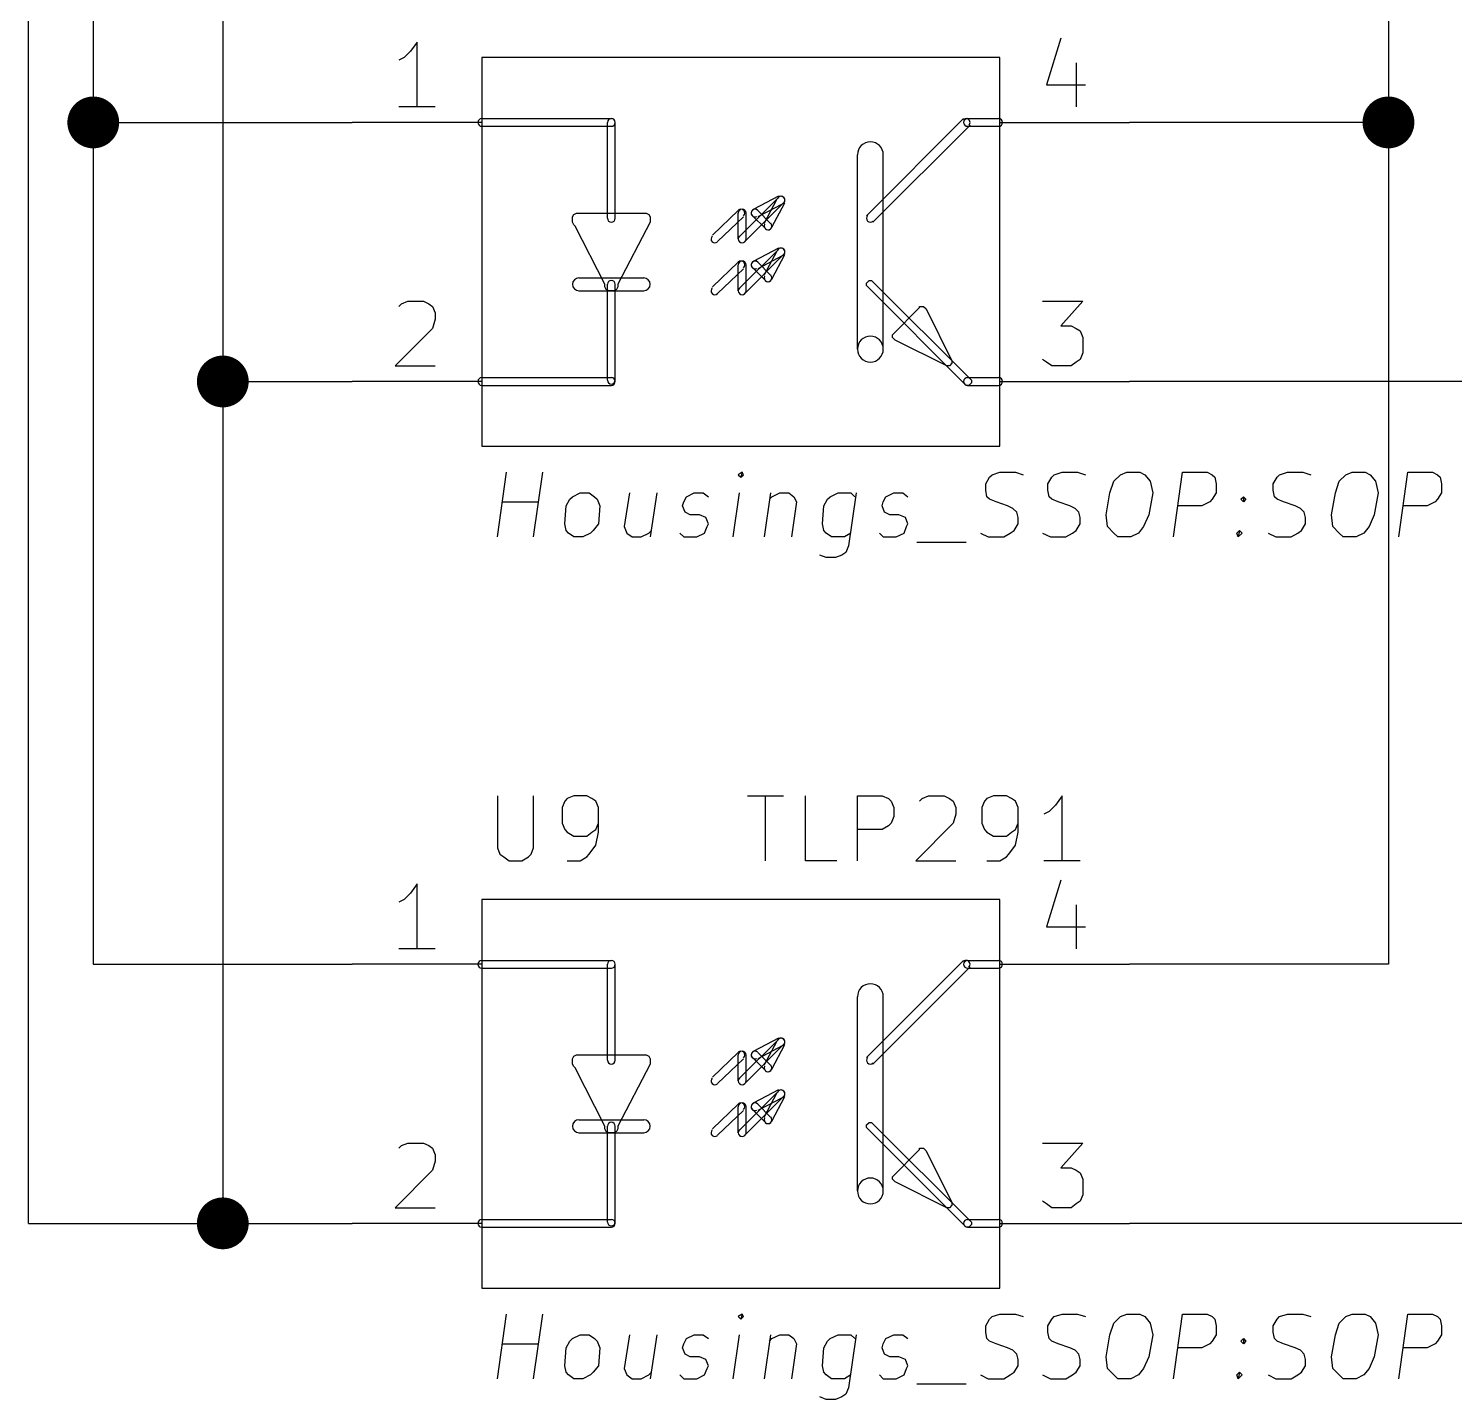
# Model space of a CAD drawing. Extents: x 10 to 287, y -200 to -10.
# Drawn here: x 181.61 to 209.57, y -144.42 to -117.54 of the extents above; entities that cross this region are included whole.
import ezdxf

# ---------------------------------------------------------------- set-up
doc = ezdxf.new("R2010")
doc.units = 0
doc.header["$MEASUREMENT"] = 0

msp = doc.modelspace()

# ---------------------------------------------------------------- linework, layer by layer
at = {"layer": 'Cyan 2'}
for p, q in [((190.805, -132.588), (190.805, -133.604)), ((191.516, -133.604), (191.516, -132.588)), ((192.126, -132.69), (192.075, -132.817)), ((192.075, -132.817), (192.075, -133.121)), ((192.176, -132.639), (192.126, -132.69)), ((192.303, -132.588), (192.176, -132.639)), ((192.557, -132.588), (192.303, -132.588)), ((192.659, -132.639), (192.557, -132.588)), ((192.735, -132.69), (192.659, -132.639)), ((192.786, -132.817), (192.735, -132.69)), ((192.786, -133.299), (192.786, -132.817)), ((195.707, -132.588), (196.418, -132.588)), ((196.063, -133.858), (196.063, -132.588)), ((196.85, -133.858), (196.85, -132.588)), ((197.866, -133.858), (197.866, -132.588)), ((197.866, -132.588), (198.349, -132.588)), ((198.349, -132.588), (198.476, -132.639)), ((198.476, -132.639), (198.526, -132.69)), ((198.526, -132.69), (198.577, -132.817)), ((198.577, -132.817), (198.577, -132.994)), ((199.085, -132.69), (199.136, -132.639)), ((199.136, -132.639), (199.263, -132.588)), ((199.263, -132.588), (199.568, -132.588)), ((199.568, -132.588), (199.669, -132.639)), ((199.669, -132.639), (199.746, -132.69)), ((199.746, -132.69), (199.796, -132.817)), ((199.796, -132.817), (199.796, -132.944)), ((200.355, -132.69), (200.304, -132.817)), ((200.304, -132.817), (200.304, -133.121)), ((200.406, -132.639), (200.355, -132.69)), ((200.533, -132.588), (200.406, -132.639)), ((200.787, -132.588), (200.533, -132.588)), ((200.889, -132.639), (200.787, -132.588)), ((200.965, -132.69), (200.889, -132.639)), ((201.016, -132.817), (200.965, -132.69)), ((201.016, -133.299), (201.016, -132.817)), ((201.752, -132.766), (201.625, -132.893)), ((201.879, -132.588), (201.752, -132.766)), ((201.879, -133.858), (201.879, -132.588)), ((198.577, -132.994), (198.526, -133.121)), ((199.796, -132.944), (199.746, -133.121)), ((201.625, -132.893), (201.524, -132.944)), ((192.075, -133.121), (192.126, -133.248)), ((192.126, -133.248), (192.176, -133.299)), ((192.176, -133.299), (192.303, -133.375)), ((192.303, -133.375), (192.557, -133.375)), ((192.557, -133.375), (192.659, -133.299)), ((192.659, -133.299), (192.735, -133.248)), ((192.735, -133.248), (192.786, -133.121)), ((192.735, -133.553), (192.786, -133.299)), ((198.349, -133.248), (197.866, -133.248)), ((198.476, -133.172), (198.349, -133.248)), ((198.526, -133.121), (198.476, -133.172)), ((199.746, -133.121), (199.009, -133.858)), ((200.304, -133.121), (200.355, -133.248)), ((200.355, -133.248), (200.406, -133.299)), ((200.406, -133.299), (200.533, -133.375)), ((200.533, -133.375), (200.787, -133.375)), ((200.787, -133.375), (200.889, -133.299)), ((200.889, -133.299), (200.965, -133.248)), ((200.965, -133.248), (201.016, -133.121)), ((200.965, -133.553), (201.016, -133.299)), ((190.805, -133.604), (190.856, -133.731)), ((191.465, -133.731), (191.516, -133.604)), ((192.608, -133.731), (192.735, -133.553)), ((200.838, -133.731), (200.965, -133.553)), ((190.856, -133.731), (190.932, -133.782)), ((190.932, -133.782), (191.033, -133.858)), ((191.033, -133.858), (191.287, -133.858)), ((191.287, -133.858), (191.414, -133.782)), ((191.414, -133.782), (191.465, -133.731)), ((192.176, -133.858), (192.43, -133.858)), ((192.43, -133.858), (192.557, -133.782)), ((192.557, -133.782), (192.608, -133.731)), ((197.46, -133.858), (196.85, -133.858)), ((199.009, -133.858), (199.796, -133.858)), ((200.406, -133.858), (200.66, -133.858)), ((200.66, -133.858), (200.787, -133.782)), ((200.787, -133.782), (200.838, -133.731)), ((202.235, -133.858), (201.524, -133.858))]:
    msp.add_line(p, q, dxfattribs=at)
at = {"layer": 'Green 2'}
for p, q in [((181.61, -140.97), (181.61, -88.9)), ((208.28, -99.06), (208.28, -135.89)), ((182.88, -102.87), (182.88, -135.89)), ((185.42, -107.95), (185.42, -140.97)), ((182.88, -119.38), (187.96, -119.38)), ((208.28, -119.38), (203.2, -119.38)), ((185.42, -124.46), (187.96, -124.46)), ((232.41, -124.46), (203.2, -124.46)), ((182.88, -135.89), (187.96, -135.89)), ((208.28, -135.89), (203.2, -135.89)), ((181.61, -140.97), (187.96, -140.97)), ((232.41, -140.97), (203.2, -140.97))]:
    msp.add_line(p, q, dxfattribs=at)
at = {"layer": 'Green 2', "const_width": 0.508}
for points in [[(182.626, -119.38, 1), (183.134, -119.38, 1)], [(208.026, -119.38, 1), (208.534, -119.38, 1)], [(185.166, -124.46, 1), (185.674, -124.46, 1)], [(185.166, -140.97, 1), (185.674, -140.97, 1)]]:
    msp.add_lwpolyline(points, format="xyb", close=True, dxfattribs=at)
at = {"layer": 'L.Yellow'}
for p, q in [((190.5, -118.11), (190.5, -125.73)), ((200.66, -118.11), (190.5, -118.11)), ((200.66, -125.73), (200.66, -118.11)), ((190.5, -125.73), (200.66, -125.73)), ((190.5, -134.62), (190.5, -142.24)), ((200.66, -134.62), (190.5, -134.62)), ((200.66, -142.24), (200.66, -134.62)), ((190.5, -142.24), (200.66, -142.24))]:
    msp.add_line(p, q, dxfattribs=at)
at = {"layer": 'Magenta 2'}
for p, q in [((190.805, -127.508), (190.983, -126.238)), ((191.516, -127.508), (191.694, -126.238)), ((195.605, -126.238), (195.529, -126.289)), ((195.529, -126.289), (195.58, -126.34)), ((195.605, -126.238), (195.58, -126.34)), ((195.58, -126.34), (195.631, -126.289)), ((195.631, -126.289), (195.605, -126.238)), ((200.381, -126.467), (200.457, -126.34)), ((200.457, -126.34), (200.508, -126.289)), ((200.508, -126.289), (200.66, -126.238)), ((200.66, -126.238), (200.965, -126.238)), ((200.965, -126.238), (201.117, -126.289)), ((201.6, -126.467), (201.676, -126.34)), ((201.676, -126.34), (201.727, -126.289)), ((201.727, -126.289), (201.879, -126.238)), ((201.879, -126.238), (202.184, -126.238)), ((202.184, -126.238), (202.336, -126.289)), ((202.895, -126.416), (203.022, -126.289)), ((203.022, -126.289), (203.149, -126.238)), ((203.149, -126.238), (203.403, -126.238)), ((203.403, -126.238), (203.505, -126.289)), ((203.505, -126.289), (203.606, -126.416)), ((204.064, -127.508), (204.241, -126.238)), ((204.241, -126.238), (204.724, -126.238)), ((204.724, -126.238), (204.826, -126.289)), ((204.826, -126.289), (204.876, -126.34)), ((204.876, -126.34), (204.902, -126.467)), ((206.019, -126.467), (206.096, -126.34)), ((206.096, -126.34), (206.146, -126.289)), ((206.146, -126.289), (206.299, -126.238)), ((206.299, -126.238), (206.604, -126.238)), ((206.604, -126.238), (206.756, -126.289)), ((207.315, -126.416), (207.442, -126.289)), ((207.442, -126.289), (207.569, -126.238)), ((207.569, -126.238), (207.823, -126.238)), ((207.823, -126.238), (207.924, -126.289)), ((207.924, -126.289), (208.026, -126.416)), ((208.483, -127.508), (208.661, -126.238)), ((208.661, -126.238), (209.144, -126.238)), ((209.144, -126.238), (209.245, -126.289)), ((209.245, -126.289), (209.296, -126.34)), ((209.296, -126.34), (209.321, -126.467)), ((192.278, -126.721), (192.43, -126.644)), ((192.43, -126.644), (192.608, -126.644)), ((192.608, -126.644), (192.71, -126.721)), ((193.396, -126.644), (193.294, -127.305)), ((193.929, -126.644), (193.802, -127.508)), ((194.513, -126.721), (194.666, -126.644)), ((194.666, -126.644), (194.843, -126.644)), ((194.843, -126.644), (194.945, -126.721)), ((195.428, -127.508), (195.555, -126.644)), ((196.164, -126.644), (196.037, -127.508)), ((196.19, -126.721), (196.342, -126.644)), ((196.342, -126.644), (196.52, -126.644)), ((196.52, -126.644), (196.621, -126.721)), ((197.333, -126.721), (197.485, -126.644)), ((197.485, -126.644), (197.739, -126.644)), ((197.841, -126.644), (197.688, -127.686)), ((197.739, -126.644), (197.815, -126.721)), ((198.425, -126.721), (198.577, -126.644)), ((198.577, -126.644), (198.755, -126.644)), ((198.755, -126.644), (198.857, -126.721)), ((200.381, -126.594), (200.381, -126.467)), ((200.406, -126.721), (200.381, -126.594)), ((201.6, -126.594), (201.6, -126.467)), ((201.625, -126.721), (201.6, -126.594)), ((202.743, -127.076), (202.819, -126.644)), ((202.819, -126.644), (202.895, -126.416)), ((203.657, -126.644), (203.581, -127.076)), ((203.606, -126.416), (203.657, -126.644)), ((204.902, -126.644), (204.826, -126.771)), ((204.902, -126.467), (204.902, -126.644)), ((206.019, -126.594), (206.019, -126.467)), ((206.045, -126.721), (206.019, -126.594)), ((207.162, -127.076), (207.239, -126.644)), ((207.239, -126.644), (207.315, -126.416)), ((208.077, -126.644), (208.001, -127.076)), ((208.026, -126.416), (208.077, -126.644)), ((209.321, -126.644), (209.245, -126.771)), ((209.321, -126.467), (209.321, -126.644)), ((190.906, -126.822), (191.618, -126.822)), ((192.126, -127.254), (192.151, -126.898)), ((192.151, -126.898), (192.227, -126.771)), ((192.227, -126.771), (192.278, -126.721)), ((192.71, -126.721), (192.761, -126.771)), ((192.761, -126.771), (192.811, -126.898)), ((192.811, -126.898), (192.786, -127.254)), ((194.437, -126.898), (194.462, -126.822)), ((194.488, -127.025), (194.437, -126.898)), ((194.462, -126.822), (194.513, -126.721)), ((196.139, -126.771), (196.19, -126.721)), ((196.672, -126.822), (196.571, -127.508)), ((196.621, -126.721), (196.672, -126.822)), ((197.18, -127.254), (197.206, -126.898)), ((197.206, -126.898), (197.282, -126.771)), ((197.282, -126.771), (197.333, -126.721)), ((198.349, -126.898), (198.374, -126.822)), ((198.399, -127.025), (198.349, -126.898)), ((198.374, -126.822), (198.425, -126.721)), ((200.457, -126.771), (200.406, -126.721)), ((200.584, -126.822), (200.457, -126.771)), ((200.812, -126.898), (200.584, -126.822)), ((200.914, -126.949), (200.812, -126.898)), ((200.99, -127.025), (200.914, -126.949)), ((201.676, -126.771), (201.625, -126.721)), ((201.803, -126.822), (201.676, -126.771)), ((202.032, -126.898), (201.803, -126.822)), ((202.133, -126.949), (202.032, -126.898)), ((202.209, -127.025), (202.133, -126.949)), ((204.622, -126.898), (204.14, -126.898)), ((204.775, -126.822), (204.622, -126.898)), ((204.826, -126.771), (204.775, -126.822)), ((205.384, -126.771), (205.435, -126.721)), ((205.435, -126.822), (205.384, -126.771)), ((205.435, -126.721), (205.486, -126.771)), ((205.435, -126.721), (205.435, -126.822)), ((205.486, -126.771), (205.435, -126.822)), ((206.096, -126.771), (206.045, -126.721)), ((206.223, -126.822), (206.096, -126.771)), ((206.451, -126.898), (206.223, -126.822)), ((206.553, -126.949), (206.451, -126.898)), ((206.629, -127.025), (206.553, -126.949)), ((209.042, -126.898), (208.559, -126.898)), ((209.194, -126.822), (209.042, -126.898)), ((209.245, -126.771), (209.194, -126.822)), ((194.589, -127.076), (194.488, -127.025)), ((194.767, -127.076), (194.589, -127.076)), ((194.894, -127.127), (194.767, -127.076)), ((194.945, -127.254), (194.894, -127.127)), ((198.501, -127.076), (198.399, -127.025)), ((198.679, -127.076), (198.501, -127.076)), ((198.806, -127.127), (198.679, -127.076)), ((198.857, -127.254), (198.806, -127.127)), ((201.016, -127.127), (200.99, -127.025)), ((201.016, -127.254), (201.016, -127.127)), ((202.235, -127.127), (202.209, -127.025)), ((202.235, -127.254), (202.235, -127.127)), ((202.768, -127.305), (202.743, -127.076)), ((203.581, -127.076), (203.479, -127.305)), ((206.654, -127.127), (206.629, -127.025)), ((206.654, -127.254), (206.654, -127.127)), ((207.188, -127.305), (207.162, -127.076)), ((208.001, -127.076), (207.899, -127.305)), ((192.151, -127.381), (192.126, -127.254)), ((192.202, -127.432), (192.151, -127.381)), ((192.303, -127.508), (192.202, -127.432)), ((192.481, -127.508), (192.303, -127.508)), ((192.634, -127.432), (192.481, -127.508)), ((192.684, -127.381), (192.634, -127.432)), ((192.786, -127.254), (192.684, -127.381)), ((193.294, -127.305), (193.345, -127.432)), ((193.345, -127.432), (193.446, -127.508)), ((193.446, -127.508), (193.624, -127.508)), ((193.624, -127.508), (193.777, -127.432)), ((193.777, -127.432), (193.827, -127.381)), ((194.386, -127.432), (194.462, -127.508)), ((194.462, -127.508), (194.716, -127.508)), ((194.716, -127.508), (194.869, -127.432)), ((194.869, -127.432), (194.92, -127.305)), ((194.92, -127.305), (194.945, -127.254)), ((197.206, -127.381), (197.18, -127.254)), ((197.256, -127.432), (197.206, -127.381)), ((197.358, -127.508), (197.256, -127.432)), ((197.612, -127.508), (197.358, -127.508)), ((197.739, -127.432), (197.612, -127.508)), ((198.298, -127.432), (198.374, -127.508)), ((198.374, -127.508), (198.628, -127.508)), ((198.628, -127.508), (198.78, -127.432)), ((198.78, -127.432), (198.831, -127.305)), ((198.831, -127.305), (198.857, -127.254)), ((200.279, -127.432), (200.431, -127.508)), ((200.431, -127.508), (200.736, -127.508)), ((200.736, -127.508), (200.863, -127.432)), ((200.863, -127.432), (200.939, -127.381)), ((200.939, -127.381), (201.016, -127.254)), ((201.498, -127.432), (201.651, -127.508)), ((201.651, -127.508), (201.955, -127.508)), ((201.955, -127.508), (202.082, -127.432)), ((202.082, -127.432), (202.159, -127.381)), ((202.159, -127.381), (202.235, -127.254)), ((202.895, -127.432), (202.768, -127.305)), ((202.971, -127.508), (202.895, -127.432)), ((203.225, -127.508), (202.971, -127.508)), ((203.378, -127.432), (203.225, -127.508)), ((203.479, -127.305), (203.378, -127.432)), ((205.308, -127.432), (205.359, -127.381)), ((205.334, -127.508), (205.308, -127.432)), ((205.359, -127.381), (205.334, -127.508)), ((205.41, -127.432), (205.334, -127.508)), ((205.359, -127.381), (205.41, -127.432)), ((205.918, -127.432), (206.07, -127.508)), ((206.07, -127.508), (206.375, -127.508)), ((206.375, -127.508), (206.502, -127.432)), ((206.502, -127.432), (206.578, -127.381)), ((206.578, -127.381), (206.654, -127.254)), ((207.315, -127.432), (207.188, -127.305)), ((207.391, -127.508), (207.315, -127.432)), ((207.645, -127.508), (207.391, -127.508)), ((207.797, -127.432), (207.645, -127.508)), ((207.899, -127.305), (207.797, -127.432)), ((197.688, -127.686), (197.637, -127.813)), ((199.034, -127.61), (200, -127.61)), ((197.256, -127.914), (197.129, -127.864)), ((197.434, -127.914), (197.256, -127.914)), ((197.561, -127.864), (197.434, -127.914)), ((197.637, -127.813), (197.561, -127.864)), ((190.805, -144.018), (190.983, -142.748)), ((191.516, -144.018), (191.694, -142.748)), ((195.605, -142.748), (195.529, -142.799)), ((195.529, -142.799), (195.58, -142.85)), ((195.605, -142.748), (195.58, -142.85)), ((195.58, -142.85), (195.631, -142.799)), ((195.631, -142.799), (195.605, -142.748)), ((200.381, -142.977), (200.457, -142.85)), ((200.457, -142.85), (200.508, -142.799)), ((200.508, -142.799), (200.66, -142.748)), ((200.66, -142.748), (200.965, -142.748)), ((200.965, -142.748), (201.117, -142.799)), ((201.6, -142.977), (201.676, -142.85)), ((201.676, -142.85), (201.727, -142.799)), ((201.727, -142.799), (201.879, -142.748)), ((201.879, -142.748), (202.184, -142.748)), ((202.184, -142.748), (202.336, -142.799)), ((202.895, -142.926), (203.022, -142.799)), ((203.022, -142.799), (203.149, -142.748)), ((203.149, -142.748), (203.403, -142.748)), ((203.403, -142.748), (203.505, -142.799)), ((203.505, -142.799), (203.606, -142.926)), ((204.064, -144.018), (204.241, -142.748)), ((204.241, -142.748), (204.724, -142.748)), ((204.724, -142.748), (204.826, -142.799)), ((204.826, -142.799), (204.876, -142.85)), ((204.876, -142.85), (204.902, -142.977)), ((206.019, -142.977), (206.096, -142.85)), ((206.096, -142.85), (206.146, -142.799)), ((206.146, -142.799), (206.299, -142.748)), ((206.299, -142.748), (206.604, -142.748)), ((206.604, -142.748), (206.756, -142.799)), ((207.315, -142.926), (207.442, -142.799)), ((207.442, -142.799), (207.569, -142.748)), ((207.569, -142.748), (207.823, -142.748)), ((207.823, -142.748), (207.924, -142.799)), ((207.924, -142.799), (208.026, -142.926)), ((208.483, -144.018), (208.661, -142.748)), ((208.661, -142.748), (209.144, -142.748)), ((209.144, -142.748), (209.245, -142.799)), ((209.245, -142.799), (209.296, -142.85)), ((209.296, -142.85), (209.321, -142.977)), ((192.278, -143.231), (192.43, -143.154)), ((192.43, -143.154), (192.608, -143.154)), ((192.608, -143.154), (192.71, -143.231)), ((193.396, -143.154), (193.294, -143.815)), ((193.929, -143.154), (193.802, -144.018)), ((194.513, -143.231), (194.666, -143.154)), ((194.666, -143.154), (194.843, -143.154)), ((194.843, -143.154), (194.945, -143.231)), ((195.428, -144.018), (195.555, -143.154)), ((196.164, -143.154), (196.037, -144.018)), ((196.19, -143.231), (196.342, -143.154)), ((196.342, -143.154), (196.52, -143.154)), ((196.52, -143.154), (196.621, -143.231)), ((197.333, -143.231), (197.485, -143.154)), ((197.485, -143.154), (197.739, -143.154)), ((197.841, -143.154), (197.688, -144.196)), ((197.739, -143.154), (197.815, -143.231)), ((198.425, -143.231), (198.577, -143.154)), ((198.577, -143.154), (198.755, -143.154)), ((198.755, -143.154), (198.857, -143.231)), ((200.381, -143.104), (200.381, -142.977)), ((200.406, -143.231), (200.381, -143.104)), ((201.6, -143.104), (201.6, -142.977)), ((201.625, -143.231), (201.6, -143.104)), ((202.743, -143.586), (202.819, -143.154)), ((202.819, -143.154), (202.895, -142.926)), ((203.657, -143.154), (203.581, -143.586)), ((203.606, -142.926), (203.657, -143.154)), ((204.902, -143.154), (204.826, -143.281)), ((204.902, -142.977), (204.902, -143.154)), ((206.019, -143.104), (206.019, -142.977)), ((206.045, -143.231), (206.019, -143.104)), ((207.162, -143.586), (207.239, -143.154)), ((207.239, -143.154), (207.315, -142.926)), ((208.077, -143.154), (208.001, -143.586)), ((208.026, -142.926), (208.077, -143.154)), ((209.321, -143.154), (209.245, -143.281)), ((209.321, -142.977), (209.321, -143.154)), ((190.906, -143.332), (191.618, -143.332)), ((192.126, -143.764), (192.151, -143.408)), ((192.151, -143.408), (192.227, -143.281)), ((192.227, -143.281), (192.278, -143.231)), ((192.71, -143.231), (192.761, -143.281)), ((192.761, -143.281), (192.811, -143.408)), ((192.811, -143.408), (192.786, -143.764)), ((194.437, -143.408), (194.462, -143.332)), ((194.488, -143.535), (194.437, -143.408)), ((194.462, -143.332), (194.513, -143.231)), ((196.139, -143.281), (196.19, -143.231)), ((196.672, -143.332), (196.571, -144.018)), ((196.621, -143.231), (196.672, -143.332)), ((197.18, -143.764), (197.206, -143.408)), ((197.206, -143.408), (197.282, -143.281)), ((197.282, -143.281), (197.333, -143.231)), ((198.349, -143.408), (198.374, -143.332)), ((198.399, -143.535), (198.349, -143.408)), ((198.374, -143.332), (198.425, -143.231)), ((200.457, -143.281), (200.406, -143.231)), ((200.584, -143.332), (200.457, -143.281)), ((200.812, -143.408), (200.584, -143.332)), ((200.914, -143.459), (200.812, -143.408)), ((200.99, -143.535), (200.914, -143.459)), ((201.676, -143.281), (201.625, -143.231)), ((201.803, -143.332), (201.676, -143.281)), ((202.032, -143.408), (201.803, -143.332)), ((202.133, -143.459), (202.032, -143.408)), ((202.209, -143.535), (202.133, -143.459)), ((204.622, -143.408), (204.14, -143.408)), ((204.775, -143.332), (204.622, -143.408)), ((204.826, -143.281), (204.775, -143.332)), ((205.384, -143.281), (205.435, -143.231)), ((205.435, -143.332), (205.384, -143.281)), ((205.435, -143.231), (205.486, -143.281)), ((205.435, -143.231), (205.435, -143.332)), ((205.486, -143.281), (205.435, -143.332)), ((206.096, -143.281), (206.045, -143.231)), ((206.223, -143.332), (206.096, -143.281)), ((206.451, -143.408), (206.223, -143.332)), ((206.553, -143.459), (206.451, -143.408)), ((206.629, -143.535), (206.553, -143.459)), ((209.042, -143.408), (208.559, -143.408)), ((209.194, -143.332), (209.042, -143.408)), ((209.245, -143.281), (209.194, -143.332)), ((194.589, -143.586), (194.488, -143.535)), ((194.767, -143.586), (194.589, -143.586)), ((194.894, -143.637), (194.767, -143.586)), ((194.945, -143.764), (194.894, -143.637)), ((198.501, -143.586), (198.399, -143.535)), ((198.679, -143.586), (198.501, -143.586)), ((198.806, -143.637), (198.679, -143.586)), ((198.857, -143.764), (198.806, -143.637)), ((201.016, -143.637), (200.99, -143.535)), ((201.016, -143.764), (201.016, -143.637)), ((202.235, -143.637), (202.209, -143.535)), ((202.235, -143.764), (202.235, -143.637)), ((202.768, -143.815), (202.743, -143.586)), ((203.581, -143.586), (203.479, -143.815)), ((206.654, -143.637), (206.629, -143.535)), ((206.654, -143.764), (206.654, -143.637)), ((207.188, -143.815), (207.162, -143.586)), ((208.001, -143.586), (207.899, -143.815)), ((192.151, -143.891), (192.126, -143.764)), ((192.202, -143.942), (192.151, -143.891)), ((192.303, -144.018), (192.202, -143.942)), ((192.481, -144.018), (192.303, -144.018)), ((192.634, -143.942), (192.481, -144.018)), ((192.684, -143.891), (192.634, -143.942)), ((192.786, -143.764), (192.684, -143.891)), ((193.294, -143.815), (193.345, -143.942)), ((193.345, -143.942), (193.446, -144.018)), ((193.446, -144.018), (193.624, -144.018)), ((193.624, -144.018), (193.777, -143.942)), ((193.777, -143.942), (193.827, -143.891)), ((194.386, -143.942), (194.462, -144.018)), ((194.462, -144.018), (194.716, -144.018)), ((194.716, -144.018), (194.869, -143.942)), ((194.869, -143.942), (194.92, -143.815)), ((194.92, -143.815), (194.945, -143.764)), ((197.206, -143.891), (197.18, -143.764)), ((197.256, -143.942), (197.206, -143.891)), ((197.358, -144.018), (197.256, -143.942)), ((197.612, -144.018), (197.358, -144.018)), ((197.739, -143.942), (197.612, -144.018)), ((198.298, -143.942), (198.374, -144.018)), ((198.374, -144.018), (198.628, -144.018)), ((198.628, -144.018), (198.78, -143.942)), ((198.78, -143.942), (198.831, -143.815)), ((198.831, -143.815), (198.857, -143.764)), ((200.279, -143.942), (200.431, -144.018)), ((200.431, -144.018), (200.736, -144.018)), ((200.736, -144.018), (200.863, -143.942)), ((200.863, -143.942), (200.939, -143.891)), ((200.939, -143.891), (201.016, -143.764)), ((201.498, -143.942), (201.651, -144.018)), ((201.651, -144.018), (201.955, -144.018)), ((201.955, -144.018), (202.082, -143.942)), ((202.082, -143.942), (202.159, -143.891)), ((202.159, -143.891), (202.235, -143.764)), ((202.895, -143.942), (202.768, -143.815)), ((202.971, -144.018), (202.895, -143.942)), ((203.225, -144.018), (202.971, -144.018)), ((203.378, -143.942), (203.225, -144.018)), ((203.479, -143.815), (203.378, -143.942)), ((205.308, -143.942), (205.359, -143.891)), ((205.334, -144.018), (205.308, -143.942)), ((205.359, -143.891), (205.334, -144.018)), ((205.41, -143.942), (205.334, -144.018)), ((205.359, -143.891), (205.41, -143.942)), ((205.918, -143.942), (206.07, -144.018)), ((206.07, -144.018), (206.375, -144.018)), ((206.375, -144.018), (206.502, -143.942)), ((206.502, -143.942), (206.578, -143.891)), ((206.578, -143.891), (206.654, -143.764)), ((207.315, -143.942), (207.188, -143.815)), ((207.391, -144.018), (207.315, -143.942)), ((207.645, -144.018), (207.391, -144.018)), ((207.797, -143.942), (207.645, -144.018)), ((207.899, -143.815), (207.797, -143.942)), ((197.688, -144.196), (197.637, -144.323)), ((199.034, -144.12), (200, -144.12)), ((197.256, -144.424), (197.129, -144.374)), ((197.434, -144.424), (197.256, -144.424)), ((197.561, -144.374), (197.434, -144.424)), ((197.637, -144.323), (197.561, -144.374))]:
    msp.add_line(p, q, dxfattribs=at)
at = {"layer": 'Red 2'}
for p, q in [((201.854, -117.729), (201.574, -118.643)), ((189.103, -117.983), (188.976, -118.11)), ((189.23, -117.805), (189.103, -117.983)), ((189.23, -119.075), (189.23, -117.805)), ((188.976, -118.11), (188.874, -118.161)), ((190.5, -118.11), (190.5, -125.73)), ((200.66, -118.11), (190.5, -118.11)), ((200.66, -125.73), (200.66, -118.11)), ((202.159, -118.212), (202.159, -119.075)), ((201.574, -118.643), (202.336, -118.643)), ((189.586, -119.075), (188.874, -119.075)), ((190.5, -119.38), (187.96, -119.38)), ((190.5, -119.304), (193.04, -119.304)), ((192.964, -121.26), (192.964, -119.38)), ((193.116, -121.26), (193.116, -119.38)), ((198.044, -121.209), (199.949, -119.304)), ((200.025, -119.304), (200.635, -119.304)), ((200.66, -119.38), (203.2, -119.38)), ((190.5, -119.456), (193.04, -119.456)), ((198.171, -121.336), (200.076, -119.431)), ((200.025, -119.456), (200.635, -119.456)), ((197.866, -123.825), (197.866, -120.015)), ((198.374, -123.825), (198.374, -120.015)), ((195.555, -121.615), (196.317, -120.853)), ((195.656, -121.717), (196.418, -120.955)), ((196.317, -120.828), (195.834, -121.082)), ((196.393, -120.98), (195.91, -121.234)), ((196.037, -121.361), (196.291, -120.879)), ((196.19, -121.437), (196.444, -120.955)), ((192.278, -121.234), (192.303, -121.183)), ((192.278, -121.336), (192.278, -121.234)), ((192.303, -121.387), (192.278, -121.336)), ((192.303, -121.183), (192.354, -121.158)), ((192.354, -121.158), (193.726, -121.158)), ((193.802, -121.336), (193.167, -122.555)), ((193.726, -121.158), (193.777, -121.183)), ((193.777, -121.183), (193.802, -121.234)), ((193.802, -121.234), (193.802, -121.336)), ((195.021, -121.59), (195.529, -121.107)), ((195.123, -121.717), (195.631, -121.234)), ((195.529, -121.666), (195.529, -121.158)), ((195.682, -121.666), (195.682, -121.158)), ((195.809, -121.209), (196.063, -121.463)), ((195.91, -121.107), (196.164, -121.361)), ((192.329, -121.412), (192.303, -121.387)), ((192.913, -122.555), (192.329, -121.412)), ((195.555, -122.631), (196.317, -121.869)), ((196.317, -121.844), (195.834, -122.098)), ((196.037, -122.377), (196.291, -121.895)), ((195.021, -122.606), (195.529, -122.123)), ((195.529, -122.682), (195.529, -122.174)), ((195.656, -122.733), (196.418, -121.971)), ((195.682, -122.682), (195.682, -122.174)), ((196.393, -121.996), (195.91, -122.25)), ((195.91, -122.123), (196.164, -122.377)), ((196.19, -122.453), (196.444, -121.971)), ((192.405, -122.428), (193.675, -122.428)), ((195.123, -122.733), (195.631, -122.25)), ((195.809, -122.225), (196.063, -122.479)), ((198.044, -122.53), (198.095, -122.479)), ((198.095, -122.479), (198.145, -122.479)), ((198.145, -122.479), (200.101, -124.435)), ((192.405, -122.682), (193.675, -122.682)), ((192.913, -122.606), (192.913, -122.555)), ((192.938, -122.657), (192.913, -122.606)), ((192.989, -122.682), (192.938, -122.657)), ((192.964, -124.435), (192.964, -122.555)), ((193.091, -122.682), (192.989, -122.682)), ((193.142, -122.657), (193.091, -122.682)), ((193.116, -124.435), (193.116, -122.555)), ((193.167, -122.606), (193.142, -122.657)), ((193.167, -122.555), (193.167, -122.606)), ((198.044, -122.58), (198.044, -122.53)), ((200, -124.536), (198.044, -122.58)), ((188.874, -122.987), (188.925, -122.936)), ((188.925, -122.936), (189.052, -122.885)), ((189.052, -122.885), (189.357, -122.885)), ((189.357, -122.885), (189.459, -122.936)), ((189.459, -122.936), (189.535, -122.987)), ((189.535, -122.987), (189.586, -123.114)), ((198.552, -123.546), (199.085, -123.012)), ((199.085, -123.012), (199.085, -122.987)), ((199.085, -122.987), (199.161, -122.987)), ((199.161, -122.987), (199.212, -123.038)), ((199.212, -123.038), (199.72, -124.054)), ((201.498, -122.885), (202.286, -122.885)), ((202.286, -122.885), (201.854, -123.368)), ((189.586, -123.241), (189.535, -123.419)), ((189.586, -123.114), (189.586, -123.241)), ((189.535, -123.419), (188.798, -124.155)), ((198.552, -123.596), (198.552, -123.546)), ((198.603, -123.647), (198.552, -123.596)), ((201.854, -123.368), (202.057, -123.368)), ((202.057, -123.368), (202.159, -123.419)), ((202.159, -123.419), (202.235, -123.469)), ((202.235, -123.469), (202.286, -123.596)), ((202.286, -123.596), (202.286, -123.901)), ((199.619, -124.155), (198.603, -123.647)), ((188.798, -124.155), (189.586, -124.155)), ((199.669, -124.155), (199.619, -124.155)), ((199.72, -124.104), (199.669, -124.155)), ((199.72, -124.054), (199.72, -124.104)), ((201.574, -124.079), (201.498, -124.028)), ((201.676, -124.155), (201.574, -124.079)), ((202.057, -124.155), (201.676, -124.155)), ((202.159, -124.079), (202.057, -124.155)), ((202.235, -124.028), (202.159, -124.079)), ((202.286, -123.901), (202.235, -124.028)), ((190.5, -124.384), (193.04, -124.384)), ((200.025, -124.384), (200.635, -124.384)), ((200.101, -124.435), (200.101, -124.485)), ((190.5, -124.46), (187.96, -124.46)), ((190.5, -124.536), (193.04, -124.536)), ((200.05, -124.536), (200, -124.536)), ((200.025, -124.536), (200.635, -124.536)), ((200.101, -124.485), (200.05, -124.536)), ((200.66, -124.46), (203.2, -124.46)), ((190.5, -125.73), (200.66, -125.73)), ((189.103, -134.493), (188.976, -134.62)), ((189.23, -134.315), (189.103, -134.493)), ((189.23, -135.585), (189.23, -134.315)), ((201.854, -134.239), (201.574, -135.153)), ((188.976, -134.62), (188.874, -134.671)), ((190.5, -134.62), (190.5, -142.24)), ((200.66, -134.62), (190.5, -134.62)), ((200.66, -142.24), (200.66, -134.62)), ((202.159, -134.722), (202.159, -135.585)), ((201.574, -135.153), (202.336, -135.153)), ((189.586, -135.585), (188.874, -135.585)), ((190.5, -135.89), (187.96, -135.89)), ((190.5, -135.814), (193.04, -135.814)), ((192.964, -137.77), (192.964, -135.89)), ((193.116, -137.77), (193.116, -135.89)), ((198.044, -137.719), (199.949, -135.814)), ((200.025, -135.814), (200.635, -135.814)), ((200.66, -135.89), (203.2, -135.89)), ((190.5, -135.966), (193.04, -135.966)), ((198.171, -137.846), (200.076, -135.941)), ((200.025, -135.966), (200.635, -135.966)), ((197.866, -140.335), (197.866, -136.525)), ((198.374, -140.335), (198.374, -136.525)), ((195.555, -138.125), (196.317, -137.363)), ((195.656, -138.227), (196.418, -137.465)), ((196.317, -137.338), (195.834, -137.592)), ((196.393, -137.49), (195.91, -137.744)), ((196.037, -137.871), (196.291, -137.389)), ((196.19, -137.947), (196.444, -137.465)), ((192.278, -137.744), (192.303, -137.693)), ((192.278, -137.846), (192.278, -137.744)), ((192.303, -137.897), (192.278, -137.846)), ((192.303, -137.693), (192.354, -137.668)), ((192.354, -137.668), (193.726, -137.668)), ((193.802, -137.846), (193.167, -139.065)), ((193.726, -137.668), (193.777, -137.693)), ((193.777, -137.693), (193.802, -137.744)), ((193.802, -137.744), (193.802, -137.846)), ((195.021, -138.1), (195.529, -137.617)), ((195.123, -138.227), (195.631, -137.744)), ((195.529, -138.176), (195.529, -137.668)), ((195.682, -138.176), (195.682, -137.668)), ((195.809, -137.719), (196.063, -137.973)), ((195.91, -137.617), (196.164, -137.871)), ((192.329, -137.922), (192.303, -137.897)), ((192.913, -139.065), (192.329, -137.922)), ((195.555, -139.141), (196.317, -138.379)), ((196.317, -138.354), (195.834, -138.608)), ((196.037, -138.887), (196.291, -138.405)), ((195.021, -139.116), (195.529, -138.633)), ((195.529, -139.192), (195.529, -138.684)), ((195.656, -139.243), (196.418, -138.481)), ((195.682, -139.192), (195.682, -138.684)), ((196.393, -138.506), (195.91, -138.76)), ((195.91, -138.633), (196.164, -138.887)), ((196.19, -138.963), (196.444, -138.481)), ((192.405, -138.938), (193.675, -138.938)), ((195.123, -139.243), (195.631, -138.76)), ((195.809, -138.735), (196.063, -138.989)), ((192.405, -139.192), (193.675, -139.192)), ((192.913, -139.116), (192.913, -139.065)), ((192.938, -139.167), (192.913, -139.116)), ((192.989, -139.192), (192.938, -139.167)), ((192.964, -140.945), (192.964, -139.065)), ((193.091, -139.192), (192.989, -139.192)), ((193.142, -139.167), (193.091, -139.192)), ((193.116, -140.945), (193.116, -139.065)), ((193.167, -139.116), (193.142, -139.167)), ((193.167, -139.065), (193.167, -139.116)), ((198.044, -139.04), (198.095, -138.989)), ((198.044, -139.09), (198.044, -139.04)), ((200, -141.046), (198.044, -139.09)), ((198.095, -138.989), (198.145, -138.989)), ((198.145, -138.989), (200.101, -140.945)), ((188.874, -139.497), (188.925, -139.446)), ((188.925, -139.446), (189.052, -139.395)), ((189.052, -139.395), (189.357, -139.395)), ((189.357, -139.395), (189.459, -139.446)), ((189.459, -139.446), (189.535, -139.497)), ((189.535, -139.497), (189.586, -139.624)), ((198.552, -140.056), (199.085, -139.522)), ((199.085, -139.522), (199.085, -139.497)), ((199.085, -139.497), (199.161, -139.497)), ((199.161, -139.497), (199.212, -139.548)), ((201.498, -139.395), (202.286, -139.395)), ((202.286, -139.395), (201.854, -139.878)), ((189.586, -139.751), (189.535, -139.929)), ((189.586, -139.624), (189.586, -139.751)), ((199.212, -139.548), (199.72, -140.564)), ((189.535, -139.929), (188.798, -140.665)), ((198.552, -140.106), (198.552, -140.056)), ((201.854, -139.878), (202.057, -139.878)), ((202.057, -139.878), (202.159, -139.929)), ((202.159, -139.929), (202.235, -139.979)), ((202.235, -139.979), (202.286, -140.106)), ((198.603, -140.157), (198.552, -140.106)), ((199.619, -140.665), (198.603, -140.157)), ((202.286, -140.106), (202.286, -140.411)), ((199.72, -140.614), (199.669, -140.665)), ((199.72, -140.564), (199.72, -140.614)), ((201.574, -140.589), (201.498, -140.538)), ((201.676, -140.665), (201.574, -140.589)), ((202.159, -140.589), (202.057, -140.665)), ((202.235, -140.538), (202.159, -140.589)), ((202.286, -140.411), (202.235, -140.538)), ((188.798, -140.665), (189.586, -140.665)), ((190.5, -140.894), (193.04, -140.894)), ((199.669, -140.665), (199.619, -140.665)), ((200.025, -140.894), (200.635, -140.894)), ((202.057, -140.665), (201.676, -140.665)), ((190.5, -140.97), (187.96, -140.97)), ((190.5, -141.046), (193.04, -141.046)), ((200.05, -141.046), (200, -141.046)), ((200.025, -141.046), (200.635, -141.046)), ((200.101, -140.995), (200.05, -141.046)), ((200.101, -140.945), (200.101, -140.995)), ((200.66, -140.97), (203.2, -140.97)), ((190.5, -142.24), (200.66, -142.24))]:
    msp.add_line(p, q, dxfattribs=at)
for centre, radius, start, end in [((190.5, -119.38), 0.0762, 90, 270), ((193.04, -119.38), 0.0762, 360, 540), ((193.04, -119.38), 0.0762, 270, 450), ((200, -119.38), 0.0762, 315, 495), ((200.025, -119.38), 0.0762, 90, 270), ((200.635, -119.38), 0.0762, 270, 450), ((198.12, -120.015), 0.254, 360, 540), ((195.58, -121.158), 0.0762, 313.603, 493.603), ((195.605, -121.158), 0.0762, 360, 540), ((195.859, -121.158), 0.0762, 45, 225), ((196.367, -120.904), 0.0762, 333.435, 513.435), ((196.367, -120.904), 0.0762, 315, 495), ((196.367, -120.904), 0.0762, 296.565, 476.565), ((193.04, -121.26), 0.0762, 180, 360), ((195.859, -121.158), 0.0762, 476.565, 656.565), ((196.113, -121.412), 0.0762, 225, 405), ((198.12, -121.26), 0.0762, 135, 315), ((195.072, -121.666), 0.0762, 133.603, 313.603), ((195.605, -121.666), 0.0762, 135, 315), ((196.113, -121.412), 0.0762, 153.435, 333.435), ((195.605, -121.666), 0.0762, 180, 360), ((196.367, -121.92), 0.0762, 333.435, 513.435), ((196.367, -121.92), 0.0762, 315, 495), ((196.367, -121.92), 0.0762, 296.565, 476.565), ((195.58, -122.174), 0.0762, 313.603, 493.603), ((195.605, -122.174), 0.0762, 360, 540), ((195.859, -122.174), 0.0762, 45, 225), ((195.859, -122.174), 0.0762, 476.565, 656.565), ((192.405, -122.555), 0.127, 90, 270), ((193.04, -122.555), 0.0762, 360, 540), ((193.675, -122.555), 0.127, 270, 450), ((196.113, -122.428), 0.0762, 153.435, 333.435), ((196.113, -122.428), 0.0762, 225, 405), ((195.072, -122.682), 0.0762, 133.603, 313.603), ((195.605, -122.682), 0.0762, 135, 315), ((195.605, -122.682), 0.0762, 180, 360), ((198.12, -123.825), 0.254, 0, 180), ((198.12, -123.825), 0.254, 180, 360), ((198.12, -123.825), 0.254, 180, 360), ((190.5, -124.46), 0.0762, 90, 270), ((193.04, -124.435), 0.0762, 180, 360), ((193.04, -124.46), 0.0762, 270, 450), ((200.025, -124.46), 0.0762, 90, 270), ((200.635, -124.46), 0.0762, 270, 450), ((190.5, -135.89), 0.0762, 90, 270), ((193.04, -135.89), 0.0762, 360, 540), ((193.04, -135.89), 0.0762, 270, 450), ((200, -135.89), 0.0762, 315, 495), ((200.025, -135.89), 0.0762, 90, 270), ((200.635, -135.89), 0.0762, 270, 450), ((198.12, -136.525), 0.254, 360, 540), ((196.367, -137.414), 0.0762, 333.435, 513.435), ((196.367, -137.414), 0.0762, 315, 495), ((196.367, -137.414), 0.0762, 296.565, 476.565), ((193.04, -137.77), 0.0762, 180, 360), ((195.58, -137.668), 0.0762, 313.603, 493.603), ((195.605, -137.668), 0.0762, 360, 540), ((195.859, -137.668), 0.0762, 45, 225), ((195.859, -137.668), 0.0762, 476.565, 656.565), ((198.12, -137.77), 0.0762, 135, 315), ((195.072, -138.176), 0.0762, 133.603, 313.603), ((195.605, -138.176), 0.0762, 135, 315), ((196.113, -137.922), 0.0762, 153.435, 333.435), ((196.113, -137.922), 0.0762, 225, 405), ((195.605, -138.176), 0.0762, 180, 360), ((196.367, -138.43), 0.0762, 333.435, 513.435), ((196.367, -138.43), 0.0762, 315, 495), ((196.367, -138.43), 0.0762, 296.565, 476.565), ((195.58, -138.684), 0.0762, 313.603, 493.603), ((195.605, -138.684), 0.0762, 360, 540), ((195.859, -138.684), 0.0762, 45, 225), ((195.859, -138.684), 0.0762, 476.565, 656.565), ((192.405, -139.065), 0.127, 90, 270), ((193.675, -139.065), 0.127, 270, 450), ((196.113, -138.938), 0.0762, 153.435, 333.435), ((196.113, -138.938), 0.0762, 225, 405), ((193.04, -139.065), 0.0762, 360, 540), ((195.072, -139.192), 0.0762, 133.603, 313.603), ((195.605, -139.192), 0.0762, 135, 315), ((195.605, -139.192), 0.0762, 180, 360), ((198.12, -140.335), 0.254, 0, 180), ((198.12, -140.335), 0.254, 180, 360), ((198.12, -140.335), 0.254, 180, 360), ((190.5, -140.97), 0.0762, 90, 270), ((193.04, -140.97), 0.0762, 270, 450), ((200.025, -140.97), 0.0762, 90, 270), ((200.635, -140.97), 0.0762, 270, 450), ((193.04, -140.945), 0.0762, 180, 360)]:
    msp.add_arc(centre, radius, start, end, dxfattribs=at)

doc.saveas('drawing.dxf')
